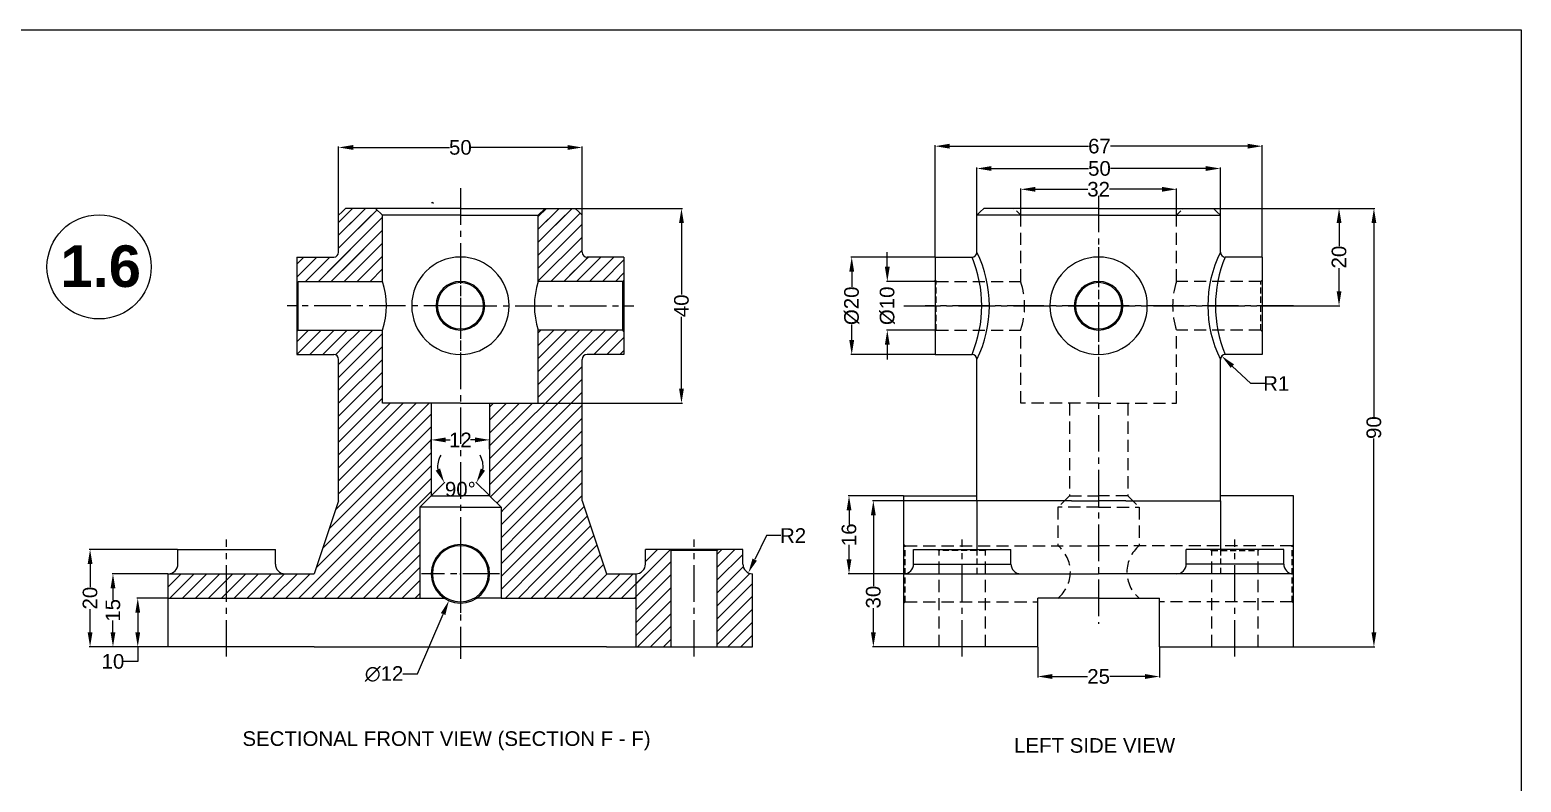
# Model space of a CAD drawing. Header units: inches. Extents: x 24 to 2004, y 12 to 434.
# Drawn here: x 1698.1 to 2004.4, y 277.5 to 431.9 of the extents above; entities that cross this region are included whole.
import ezdxf

# ---------------------------------------------------------------- set-up
doc = ezdxf.new("R2010")
doc.units = ezdxf.units.IN
doc.header["$LTSCALE"] = 10
doc.header["$MEASUREMENT"] = 0
for name, pattern in [('CENTER2', [1.125, 0.75, -0.125, 0.125, -0.125]), ('HIDDEN', [0.375, 0.25, -0.125]), ('HIDDEN2', [0.1875, 0.125, -0.0625])]:
    doc.linetypes.add(name, pattern=pattern)
doc.styles.get("Standard").update_dxf_attribs({"font": 'arial.ttf'})
doc.dimstyles.get("Standard").update_dxf_attribs({"dimtxt": 3, "dimasz": 3, "dimexe": 0.18, "dimexo": 0.0625, "dimgap": 0.09, "dimtad": 0, "dimtoh": 1, "dimdec": 0, "dimzin": 0, "dimdsep": 46, "dimtxsty": 'Standard', "dimcen": 0.09, "dimclrd": 3, "dimclre": 3, "dimclrt": 3, "dimadec": 0, "dimazin": 0, "dimtfac": 1, "dimtdec": 0, "dimtofl": 0, "dimtmove": 0, "dimatfit": 3, "dimfxl": 1, "dimtfillclr": 256, "dimtolj": 1, "dimtzin": 0, "dimarcsym": 0})
pattern_1 = [(45, (19.5053, 175.0467), (-1.3258252, 1.3258252), [])]

# ---------------------------------------------------------------- blocks, each defined once
blk = doc.blocks.new('*D112')
at = {"color": 3, "lineweight": -2, "transparency": 16777216}
for p, q in [((1884, 385.32), (1884, 408.19)), ((1887, 408.01), (1915.52, 408.01)), ((1948.18, 408.01), (1920.01, 408.01)), ((1951.18, 385.32), (1951.18, 408.19))]:
    blk.add_line(p, q, dxfattribs=at)
at = {"color": 3, "transparency": 16777216}
for points in [[(1887, 408.51), (1887, 407.51), (1884, 408.01)], [(1948.18, 408.51), (1948.18, 407.51), (1951.18, 408.01)]]:
    blk.add_solid(points, dxfattribs=at)
at = {"layer": 'Defpoints', "color": 0, "transparency": 16777216}
for p in [(1951.18, 408.01), (1884, 385.25), (1951.18, 385.25)]:
    blk.add_point(p, dxfattribs=at)
at = {"color": 3, "transparency": 16777216, "insert": (1917.76, 408.01), "char_height": 3, "attachment_point": 5}
blk.add_mtext('\\A1;67', dxfattribs=at)
blk = doc.blocks.new('*D113')
at = {"color": 3, "lineweight": -2, "transparency": 16777216}
for p, q in [((1810.18, 395.25), (1832.11, 395.25)), ((1831.93, 392.25), (1831.93, 377.55)), ((1831.93, 358.25), (1831.93, 372.96)), ((1802.6, 355.25), (1832.11, 355.25))]:
    blk.add_line(p, q, dxfattribs=at)
at = {"color": 3, "transparency": 16777216}
for points in [[(1831.43, 392.25), (1832.43, 392.25), (1831.93, 395.25)], [(1831.43, 358.25), (1832.43, 358.25), (1831.93, 355.25)]]:
    blk.add_solid(points, dxfattribs=at)
at = {"layer": 'Defpoints', "color": 0, "transparency": 16777216}
for p in [(1810.12, 395.25), (1802.53, 355.25), (1831.93, 355.25)]:
    blk.add_point(p, dxfattribs=at)
at = {"color": 3, "transparency": 16777216, "insert": (1831.93, 375.25), "char_height": 3, "attachment_point": 5, "rotation": 90}
blk.add_mtext('\\A1;40', dxfattribs=at)
blk = doc.blocks.new('*D114')
at = {"color": 3, "lineweight": -2, "transparency": 16777216}
for p, q in [((1780.53, 345.82), (1780.53, 347.91)), ((1783.53, 347.73), (1784.45, 347.73)), ((1789.53, 347.73), (1788.62, 347.73)), ((1792.53, 345.82), (1792.53, 347.91))]:
    blk.add_line(p, q, dxfattribs=at)
at = {"color": 3, "transparency": 16777216}
for points in [[(1783.53, 348.23), (1783.53, 347.23), (1780.53, 347.73)], [(1789.53, 348.23), (1789.53, 347.23), (1792.53, 347.73)]]:
    blk.add_solid(points, dxfattribs=at)
at = {"layer": 'Defpoints', "color": 0, "transparency": 16777216}
for p in [(1792.53, 347.73), (1780.53, 345.75), (1792.53, 345.75)]:
    blk.add_point(p, dxfattribs=at)
at = {"color": 3, "transparency": 16777216, "insert": (1786.53, 347.73), "char_height": 3, "attachment_point": 5}
blk.add_mtext('\\A1;12', dxfattribs=at)
blk = doc.blocks.new('*D115')
at = {"color": 3, "lineweight": -2, "transparency": 16777216}
for p, q in [((1780.58, 336.3), (1783.36, 339.08)), ((1792.49, 336.3), (1789.71, 339.08))]:
    blk.add_line(p, q, dxfattribs=at)
for start, end in [(149.9854, 187.4927), (352.5073, 30.0146)]:
    blk.add_arc((1786.53, 342.25), 4.67, start, end, dxfattribs=at)
at = {"color": 3, "transparency": 16777216}
for points in [[(1782.36, 341.87), (1781.46, 341.42), (1783.23, 338.95)], [(1791.61, 341.42), (1790.71, 341.87), (1789.83, 338.95)]]:
    blk.add_solid(points, dxfattribs=at)
at = {"layer": 'Defpoints', "color": 0, "transparency": 16777216}
for p in [(1785.33, 337.75), (1778.18, 333.9), (1780.53, 336.25), (1792.53, 336.25), (1794.89, 333.9)]:
    blk.add_point(p, dxfattribs=at)
at = {"color": 3, "transparency": 16777216, "insert": (1786.53, 337.59), "char_height": 3, "attachment_point": 5}
blk.add_mtext('\\A1;90°', dxfattribs=at)
blk = doc.blocks.new('*D116')
at = {"color": 3, "lineweight": -2, "transparency": 16777216}
for p, q in [((1786.44, 320.25), (1786.62, 320.25)), ((1786.53, 320.16), (1786.53, 320.34)), ((1777.72, 299.69), (1782.99, 311.98)), ((1774.72, 299.69), (1777.72, 299.69))]:
    blk.add_line(p, q, dxfattribs=at)
at = {"color": 3, "transparency": 16777216}
blk.add_solid([(1782.53, 312.18), (1783.45, 311.79), (1784.17, 314.74)], dxfattribs=at)
at = {"layer": 'Defpoints', "color": 0, "transparency": 16777216}
for p in [(1788.9, 325.77), (1784.17, 314.74)]:
    blk.add_point(p, dxfattribs=at)
at = {"color": 3, "transparency": 16777216, "insert": (1770.86, 299.69), "char_height": 3, "attachment_point": 5}
blk.add_mtext('\\A1;∅12', dxfattribs=at)
blk = doc.blocks.new('*D117')
at = {"color": 3, "lineweight": -2, "transparency": 16777216}
for p, q in [((1726.47, 315.25), (1720.1, 315.25)), ((1720.28, 312.25), (1720.28, 308.25)), ((1726.47, 305.25), (1720.1, 305.25)), ((1720.28, 305.25), (1720.28, 302.25)), ((1720.28, 302.25), (1717.28, 302.25))]:
    blk.add_line(p, q, dxfattribs=at)
at = {"color": 3, "transparency": 16777216}
for points in [[(1719.78, 312.25), (1720.78, 312.25), (1720.28, 315.25)], [(1719.78, 308.25), (1720.78, 308.25), (1720.28, 305.25)]]:
    blk.add_solid(points, dxfattribs=at)
at = {"layer": 'Defpoints', "color": 0, "transparency": 16777216}
for p in [(1726.53, 315.25), (1720.28, 305.25), (1726.53, 305.25)]:
    blk.add_point(p, dxfattribs=at)
at = {"color": 3, "transparency": 16777216, "insert": (1715.19, 302.25), "char_height": 3, "attachment_point": 5}
blk.add_mtext('\\A1;10', dxfattribs=at)
blk = doc.blocks.new('*D118')
at = {"color": 3, "lineweight": -2, "transparency": 16777216}
for p, q in [((1726.47, 320.25), (1715.01, 320.25)), ((1715.19, 317.25), (1715.19, 314.86)), ((1715.19, 308.25), (1715.19, 310.65)), ((1726.47, 305.25), (1715.01, 305.25))]:
    blk.add_line(p, q, dxfattribs=at)
at = {"color": 3, "transparency": 16777216}
for points in [[(1714.69, 317.25), (1715.69, 317.25), (1715.19, 320.25)], [(1714.69, 308.25), (1715.69, 308.25), (1715.19, 305.25)]]:
    blk.add_solid(points, dxfattribs=at)
at = {"layer": 'Defpoints', "color": 0, "transparency": 16777216}
for p in [(1726.53, 320.25), (1715.19, 305.25), (1726.53, 305.25)]:
    blk.add_point(p, dxfattribs=at)
at = {"color": 3, "transparency": 16777216, "insert": (1715.19, 312.75), "char_height": 3, "attachment_point": 5, "rotation": 90}
blk.add_mtext('\\A1;15', dxfattribs=at)
blk = doc.blocks.new('*D119')
at = {"color": 3, "lineweight": -2, "transparency": 16777216}
for p, q in [((1728.47, 325.25), (1710.31, 325.25)), ((1710.49, 322.25), (1710.49, 317.51)), ((1710.49, 308.25), (1710.49, 312.99)), ((1726.47, 305.25), (1710.31, 305.25))]:
    blk.add_line(p, q, dxfattribs=at)
at = {"color": 3, "transparency": 16777216}
for points in [[(1709.99, 322.25), (1710.99, 322.25), (1710.49, 325.25)], [(1709.99, 308.25), (1710.99, 308.25), (1710.49, 305.25)]]:
    blk.add_solid(points, dxfattribs=at)
at = {"layer": 'Defpoints', "color": 0, "transparency": 16777216}
for p in [(1728.53, 325.25), (1710.49, 305.25), (1726.53, 305.25)]:
    blk.add_point(p, dxfattribs=at)
at = {"color": 3, "transparency": 16777216, "insert": (1710.49, 315.25), "char_height": 3, "attachment_point": 5, "rotation": 90}
blk.add_mtext('\\A1;20', dxfattribs=at)
blk = doc.blocks.new('*D120')
at = {"color": 3, "lineweight": -2, "transparency": 16777216}
for p, q in [((1849.36, 328.1), (1846.97, 323.15)), ((1852.36, 328.1), (1849.36, 328.1))]:
    blk.add_line(p, q, dxfattribs=at)
at = {"color": 3, "transparency": 16777216}
blk.add_solid([(1846.52, 323.37), (1847.42, 322.94), (1845.66, 320.45)], dxfattribs=at)
at = {"layer": 'Defpoints', "color": 0, "transparency": 16777216}
for p in [(1846.53, 322.25), (1845.66, 320.45)]:
    blk.add_point(p, dxfattribs=at)
at = {"color": 3, "transparency": 16777216, "insert": (1854.85, 328.1), "char_height": 3, "attachment_point": 5}
blk.add_mtext('\\A1;R2', dxfattribs=at)
blk = doc.blocks.new('*D128')
at = {"color": 3, "lineweight": -2, "transparency": 16777216}
for p, q in [((1892.59, 393.9), (1892.59, 403.61)), ((1895.59, 403.43), (1915.53, 403.43)), ((1939.59, 403.43), (1920, 403.43)), ((1942.59, 393.9), (1942.59, 403.61))]:
    blk.add_line(p, q, dxfattribs=at)
at = {"color": 3, "transparency": 16777216}
for points in [[(1895.59, 403.93), (1895.59, 402.93), (1892.59, 403.43)], [(1939.59, 403.93), (1939.59, 402.93), (1942.59, 403.43)]]:
    blk.add_solid(points, dxfattribs=at)
at = {"layer": 'Defpoints', "color": 0, "transparency": 16777216}
for p in [(1942.59, 403.43), (1892.59, 393.84), (1942.59, 393.84)]:
    blk.add_point(p, dxfattribs=at)
at = {"color": 3, "transparency": 16777216, "insert": (1917.76, 403.43), "char_height": 3, "attachment_point": 5}
blk.add_mtext('\\A1;50', dxfattribs=at)
blk = doc.blocks.new('*D129')
at = {"color": 3, "lineweight": -2, "transparency": 16777216}
for p, q in [((1901.59, 393.9), (1901.59, 399.34)), ((1904.59, 399.16), (1915.37, 399.16)), ((1930.59, 399.16), (1919.81, 399.16)), ((1933.59, 393.9), (1933.59, 399.34))]:
    blk.add_line(p, q, dxfattribs=at)
at = {"color": 3, "transparency": 16777216}
for points in [[(1904.59, 399.66), (1904.59, 398.66), (1901.59, 399.16)], [(1930.59, 399.66), (1930.59, 398.66), (1933.59, 399.16)]]:
    blk.add_solid(points, dxfattribs=at)
at = {"layer": 'Defpoints', "color": 0, "transparency": 16777216}
for p in [(1933.59, 399.16), (1901.59, 393.84), (1933.59, 393.84)]:
    blk.add_point(p, dxfattribs=at)
at = {"color": 3, "transparency": 16777216, "insert": (1917.59, 399.16), "char_height": 3, "attachment_point": 5}
blk.add_mtext('\\A1;32', dxfattribs=at)
blk = doc.blocks.new('*D130')
at = {"color": 3, "lineweight": -2, "transparency": 16777216}
for p, q in [((1941.24, 395.25), (1967.14, 395.25)), ((1966.96, 392.25), (1966.96, 387.51)), ((1966.96, 378.25), (1966.96, 382.99)), ((1950.99, 375.25), (1967.14, 375.25))]:
    blk.add_line(p, q, dxfattribs=at)
at = {"color": 3, "transparency": 16777216}
for points in [[(1966.46, 392.25), (1967.46, 392.25), (1966.96, 395.25)], [(1966.46, 378.25), (1967.46, 378.25), (1966.96, 375.25)]]:
    blk.add_solid(points, dxfattribs=at)
at = {"layer": 'Defpoints', "color": 0, "transparency": 16777216}
for p in [(1941.18, 395.25), (1950.93, 375.25), (1966.96, 375.25)]:
    blk.add_point(p, dxfattribs=at)
at = {"color": 3, "transparency": 16777216, "insert": (1966.96, 385.25), "char_height": 3, "attachment_point": 5, "rotation": 90}
blk.add_mtext('\\A1;20', dxfattribs=at)
blk = doc.blocks.new('*D131')
at = {"color": 3, "lineweight": -2, "transparency": 16777216}
for p, q in [((1941.24, 395.25), (1974.3, 395.25)), ((1974.12, 392.25), (1974.12, 352.49)), ((1974.12, 308.25), (1974.12, 348.02)), ((1957.65, 305.25), (1974.3, 305.25))]:
    blk.add_line(p, q, dxfattribs=at)
at = {"color": 3, "transparency": 16777216}
for points in [[(1973.62, 392.25), (1974.62, 392.25), (1974.12, 395.25)], [(1973.62, 308.25), (1974.62, 308.25), (1974.12, 305.25)]]:
    blk.add_solid(points, dxfattribs=at)
at = {"layer": 'Defpoints', "color": 0, "transparency": 16777216}
for p in [(1941.18, 395.25), (1974.12, 395.25), (1957.59, 305.25)]:
    blk.add_point(p, dxfattribs=at)
at = {"color": 3, "transparency": 16777216, "insert": (1974.12, 350.25), "char_height": 3, "attachment_point": 5, "rotation": 90}
blk.add_mtext('\\A1;90', dxfattribs=at)
blk = doc.blocks.new('*D132')
at = {"color": 3, "lineweight": -2, "transparency": 16777216}
for p, q in [((1905.09, 305.19), (1905.09, 298.99)), ((1930.09, 305.19), (1930.09, 298.99)), ((1908.09, 299.17), (1915.31, 299.17)), ((1927.09, 299.17), (1919.87, 299.17))]:
    blk.add_line(p, q, dxfattribs=at)
at = {"color": 3, "transparency": 16777216}
for points in [[(1908.09, 299.67), (1908.09, 298.67), (1905.09, 299.17)], [(1927.09, 299.67), (1927.09, 298.67), (1930.09, 299.17)]]:
    blk.add_solid(points, dxfattribs=at)
at = {"layer": 'Defpoints', "color": 0, "transparency": 16777216}
for p in [(1905.09, 305.25), (1930.09, 305.25), (1930.09, 299.17)]:
    blk.add_point(p, dxfattribs=at)
at = {"color": 3, "transparency": 16777216, "insert": (1917.59, 299.17), "char_height": 3, "attachment_point": 5}
blk.add_mtext('\\A1;25', dxfattribs=at)
blk = doc.blocks.new('*D133')
at = {"color": 3, "lineweight": -2, "transparency": 16777216}
for p, q in [((1892.53, 335.25), (1871.15, 335.25)), ((1871.33, 332.25), (1871.33, 317.69)), ((1871.33, 308.25), (1871.33, 313.22)), ((1877.53, 305.25), (1871.15, 305.25))]:
    blk.add_line(p, q, dxfattribs=at)
at = {"color": 3, "transparency": 16777216}
for points in [[(1870.83, 332.25), (1871.83, 332.25), (1871.33, 335.25)], [(1870.83, 308.25), (1871.83, 308.25), (1871.33, 305.25)]]:
    blk.add_solid(points, dxfattribs=at)
at = {"layer": 'Defpoints', "color": 0, "transparency": 16777216}
for p in [(1892.59, 335.25), (1871.33, 305.25), (1877.59, 305.25)]:
    blk.add_point(p, dxfattribs=at)
at = {"color": 3, "transparency": 16777216, "insert": (1871.33, 315.46), "char_height": 3, "attachment_point": 5, "rotation": 90}
blk.add_mtext('\\A1;30', dxfattribs=at)
blk = doc.blocks.new('*D134')
at = {"color": 3, "lineweight": -2, "transparency": 16777216}
for p, q in [((1877.53, 336.25), (1866.16, 336.25)), ((1866.34, 333.25), (1866.34, 330.35)), ((1866.34, 323.25), (1866.34, 326.16)), ((1877.53, 320.25), (1866.16, 320.25))]:
    blk.add_line(p, q, dxfattribs=at)
at = {"color": 3, "transparency": 16777216}
for points in [[(1865.84, 333.25), (1866.84, 333.25), (1866.34, 336.25)], [(1865.84, 323.25), (1866.84, 323.25), (1866.34, 320.25)]]:
    blk.add_solid(points, dxfattribs=at)
at = {"layer": 'Defpoints', "color": 0, "transparency": 16777216}
for p in [(1866.34, 336.25), (1877.59, 336.25), (1877.59, 320.25)]:
    blk.add_point(p, dxfattribs=at)
at = {"color": 3, "transparency": 16777216, "insert": (1866.34, 328.25), "char_height": 3, "attachment_point": 5, "rotation": 90}
blk.add_mtext('\\A1;16', dxfattribs=at)
blk = doc.blocks.new('*D135')
at = {"color": 3, "lineweight": -2, "transparency": 16777216}
for p, q in [((1874.2, 383.25), (1874.2, 386.25)), ((1884.19, 380.25), (1874.02, 380.25)), ((1884.19, 370.25), (1874.02, 370.25)), ((1874.2, 367.25), (1874.2, 364.25))]:
    blk.add_line(p, q, dxfattribs=at)
at = {"color": 3, "transparency": 16777216}
for points in [[(1873.7, 383.25), (1874.7, 383.25), (1874.2, 380.25)], [(1873.7, 367.25), (1874.7, 367.25), (1874.2, 370.25)]]:
    blk.add_solid(points, dxfattribs=at)
at = {"layer": 'Defpoints', "color": 0, "transparency": 16777216}
for p in [(1884.25, 380.25), (1874.2, 370.25), (1884.25, 370.25)]:
    blk.add_point(p, dxfattribs=at)
at = {"color": 3, "transparency": 16777216, "insert": (1874.2, 375.25), "char_height": 3, "attachment_point": 5, "rotation": 90}
blk.add_mtext('\\A1;%%C10', dxfattribs=at)
blk = doc.blocks.new('*D136')
at = {"color": 3, "lineweight": -2, "transparency": 16777216}
for p, q in [((1883.94, 385.25), (1866.71, 385.25)), ((1866.89, 382.25), (1866.89, 379.12)), ((1866.89, 368.25), (1866.89, 371.39)), ((1883.94, 365.25), (1866.71, 365.25))]:
    blk.add_line(p, q, dxfattribs=at)
at = {"color": 3, "transparency": 16777216}
for points in [[(1866.39, 382.25), (1867.39, 382.25), (1866.89, 385.25)], [(1866.39, 368.25), (1867.39, 368.25), (1866.89, 365.25)]]:
    blk.add_solid(points, dxfattribs=at)
at = {"layer": 'Defpoints', "color": 0, "transparency": 16777216}
for p in [(1884, 385.25), (1866.89, 365.25), (1884, 365.25)]:
    blk.add_point(p, dxfattribs=at)
at = {"color": 3, "transparency": 16777216, "insert": (1866.89, 375.25), "char_height": 3, "attachment_point": 5, "rotation": 90}
blk.add_mtext('\\A1;%%C20', dxfattribs=at)
blk = doc.blocks.new('*D137')
at = {"color": 3, "lineweight": -2, "transparency": 16777216}
for p, q in [((1948.84, 359.3), (1945.04, 362.88)), ((1951.84, 359.3), (1948.84, 359.3))]:
    blk.add_line(p, q, dxfattribs=at)
at = {"color": 3, "transparency": 16777216}
blk.add_solid([(1945.39, 363.24), (1944.7, 362.52), (1942.86, 364.94)], dxfattribs=at)
at = {"layer": 'Defpoints', "color": 0, "transparency": 16777216}
for p in [(1942.86, 364.94), (1943.59, 364.25)]:
    blk.add_point(p, dxfattribs=at)
at = {"color": 3, "transparency": 16777216, "insert": (1954.06, 359.3), "char_height": 3, "attachment_point": 5}
blk.add_mtext('\\A1;R1', dxfattribs=at)
blk = doc.blocks.new('*D139')
at = {"color": 3, "lineweight": -2, "transparency": 16777216}
for p, q in [((1761.53, 390.11), (1761.53, 407.93)), ((1764.53, 407.75), (1784.3, 407.75)), ((1808.53, 407.75), (1788.77, 407.75)), ((1811.53, 390.11), (1811.53, 407.93))]:
    blk.add_line(p, q, dxfattribs=at)
at = {"color": 3, "transparency": 16777216}
for points in [[(1764.53, 408.25), (1764.53, 407.25), (1761.53, 407.75)], [(1808.53, 408.25), (1808.53, 407.25), (1811.53, 407.75)]]:
    blk.add_solid(points, dxfattribs=at)
at = {"layer": 'Defpoints', "color": 0, "transparency": 16777216}
for p in [(1811.53, 407.75), (1761.53, 390.05), (1811.53, 390.05)]:
    blk.add_point(p, dxfattribs=at)
at = {"color": 3, "transparency": 16777216, "insert": (1786.53, 407.75), "char_height": 3, "attachment_point": 5}
blk.add_mtext('\\A1;50', dxfattribs=at)

msp = doc.modelspace()

# ---------------------------------------------------------------- hatches: boundary and pattern name
h = msp.add_hatch()
h.set_pattern_fill('ANSI31', color=3, scale=15)
h.set_pattern_definition(pattern_1)
h.paths.add_polyline_path([(1762.948, 395.254), (1762.241, 394.547), (1761.533, 393.84), (1761.533, 386.254, -0.4142136), (1760.533, 385.254), (1752.948, 385.254), (1752.948, 380.504), (1753.198, 380.254), (1770.533, 380.254), (1770.533, 393.84), (1769.119, 395.254)])
h.paths.add_polyline_path([(1810.119, 395.254), (1803.948, 395.254), (1802.533, 393.84), (1802.533, 380.254), (1819.869, 380.254), (1820.119, 380.504), (1820.119, 385.254), (1812.533, 385.254, -0.4142136), (1811.533, 386.254), (1811.533, 393.84), (1810.826, 394.547)])
h = msp.add_hatch()
h.set_pattern_fill('ANSI31', color=3, scale=15)
h.set_pattern_definition(pattern_1)
h.paths.add_polyline_path([(1811.533, 386.254), (1811.533, 393.84), (1802.533, 393.84), (1802.533, 380.254), (1809.473, 380.254, -0.0641294)])
h.paths.add_polyline_path([(1820.119, 385.254), (1812.533, 385.254, 0.0503346), (1811.02, 380.254), (1819.869, 380.254), (1820.119, 380.504)])
h.paths.add_polyline_path([(1770.533, 393.84), (1761.533, 393.84), (1761.533, 386.254, -0.0641294), (1763.594, 380.254), (1770.533, 380.254)])
h.paths.add_polyline_path([(1760.533, 385.254), (1752.948, 385.254), (1752.948, 380.504), (1753.198, 380.254), (1762.047, 380.254, 0.0503346)])
h.paths.add_polyline_path([(1762.047, 370.254), (1753.198, 370.254), (1752.948, 370.004), (1752.948, 365.254), (1760.533, 365.254, 0.0503346)])
h.paths.add_polyline_path([(1770.533, 370.254), (1763.594, 370.254, -0.0641294), (1761.533, 364.254), (1761.533, 335.254), (1779.533, 335.254), (1780.533, 336.254), (1780.533, 355.254), (1770.533, 355.254)])
h.paths.add_polyline_path([(1811.533, 364.254, -0.0641294), (1809.473, 370.254), (1802.533, 370.254), (1802.533, 355.254), (1792.533, 355.254), (1792.533, 336.254), (1793.533, 335.254), (1811.533, 335.254)])
h.paths.add_polyline_path([(1820.119, 370.004), (1819.869, 370.254), (1811.02, 370.254, 0.0503346), (1812.533, 365.254), (1820.119, 365.254)])
h.paths.add_polyline_path([(1811.533, 335.254), (1793.533, 335.254), (1794.888, 333.9, -0.2610586), (1802.533, 320.254), (1816.533, 320.254)])
h.paths.add_polyline_path([(1778.179, 333.9), (1779.533, 335.254), (1761.533, 335.254), (1756.533, 320.254), (1770.533, 320.254, -0.2610586)])
h.paths.add_polyline_path([(1829.783, 320.254), (1816.533, 320.254), (1802.533, 320.254), (1802.533, 315.254), (1829.783, 315.254)])
h.paths.add_polyline_path([(1829.783, 322.254), (1824.533, 322.254, -0.4142136), (1822.533, 320.254), (1829.783, 320.254)])
h.paths.add_polyline_path([(1829.783, 325.004), (1829.533, 325.254), (1824.533, 325.254), (1824.533, 322.254), (1829.783, 322.254)])
h.paths.add_polyline_path([(1844.533, 325.254), (1839.533, 325.254), (1839.283, 325.004), (1839.283, 322.254), (1844.533, 322.254)])
h.paths.add_polyline_path([(1844.533, 322.254), (1839.283, 322.254), (1839.283, 320.254), (1846.533, 320.254, -0.4142136)])
h.paths.add_polyline_path([(1846.533, 320.254), (1839.283, 320.254), (1839.283, 315.254), (1846.533, 315.254)])
h.paths.add_polyline_path([(1846.533, 315.254), (1839.283, 315.254), (1839.283, 305.254), (1846.533, 305.254)])
h.paths.add_polyline_path([(1770.533, 320.254), (1756.533, 320.254), (1743.283, 320.254), (1743.283, 315.254), (1770.533, 315.254)])
h.paths.add_polyline_path([(1733.783, 320.254), (1726.533, 320.254), (1726.533, 315.254), (1733.783, 315.254)])
h = msp.add_hatch()
h.set_pattern_fill('ANSI31', color=3, scale=15)
h.set_pattern_definition(pattern_1)
h.paths.add_polyline_path([(1820.119, 385.254), (1812.533, 385.254, -0.4142136), (1811.533, 386.254), (1811.533, 393.84), (1802.533, 393.84), (1802.533, 380.254), (1819.869, 380.254), (1820.119, 380.504)])
h.paths.add_polyline_path([(1761.533, 386.254, -0.4142136), (1760.533, 385.254, -0.0503346), (1762.047, 380.254), (1763.594, 380.254, 0.0641294)])
h.paths.add_polyline_path([(1763.594, 370.254), (1762.047, 370.254, -0.0503346), (1760.533, 365.254, -0.4142136), (1761.533, 364.254, 0.0641294)])
h.paths.add_polyline_path([(1811.02, 370.254), (1809.473, 370.254, 0.0641294), (1811.533, 364.254, -0.4142136), (1812.533, 365.254, -0.0503346)])
h = msp.add_hatch()
h.set_pattern_fill('ANSI31', color=3, scale=15)
h.set_pattern_definition(pattern_1)
h.paths.add_polyline_path([(1778.179, 333.9, 0.2610586), (1770.533, 320.254), (1770.533, 315.254), (1778.179, 315.254)])
h.paths.add_polyline_path([(1794.888, 333.9), (1794.888, 315.254), (1802.533, 315.254), (1802.533, 320.254, 0.2610586)])
h = msp.add_hatch()
h.set_pattern_fill('ANSI31', color=3, scale=15)
h.set_pattern_definition(pattern_1)
h.paths.add_polyline_path([(1829.783, 325.004), (1829.533, 325.254), (1824.533, 325.254), (1824.533, 322.254, -0.4142136), (1822.533, 320.254), (1822.533, 315.254), (1822.533, 305.254), (1829.783, 305.254)])
h = msp.add_hatch()
h.set_pattern_fill('ANSI31', color=3, scale=15)
h.set_pattern_definition(pattern_1)
h.paths.add_polyline_path([(1770.533, 320.254), (1756.533, 320.254), (1738.533, 320.254), (1738.533, 315.254), (1770.533, 315.254)])
h.paths.add_polyline_path([(1738.533, 320.254), (1726.533, 320.254), (1726.533, 315.254), (1738.533, 315.254)])

# ---------------------------------------------------------------- linework, layer by layer
for p, q in [((1410.358, 431.889), (2004.358, 431.889)), ((2004.358, 431.889), (2004.358, 11.889)), ((1762.241, 394.547), (1762.948, 395.254)), ((1786.533, 395.254), (1762.948, 395.254)), ((1770.533, 393.84), (1769.119, 395.254)), ((1780.743, 396.301), (1780.743, 396.551)), ((1780.743, 396.551), (1780.993, 396.301)), ((1786.533, 395.254), (1810.119, 395.254)), ((1802.533, 393.84), (1803.948, 395.254)), ((1810.826, 394.547), (1810.119, 395.254)), ((1893.297, 394.547), (1894.004, 395.254)), ((1917.59, 395.254), (1894.004, 395.254)), ((1917.59, 395.254), (1941.175, 395.254)), ((1941.882, 394.547), (1941.175, 395.254)), ((1762.241, 394.547), (1761.533, 393.84)), ((1761.533, 386.254), (1761.533, 393.84)), ((1762.241, 394.547), (1762.241, 394.547)), ((1762.241, 394.547), (1762.241, 394.547)), ((1770.533, 380.254), (1770.533, 393.84)), ((1786.533, 393.84), (1770.533, 393.84)), ((1786.533, 393.84), (1802.533, 393.84)), ((1802.533, 380.254), (1802.533, 393.84)), ((1810.826, 394.547), (1810.826, 394.547)), ((1810.826, 394.547), (1810.826, 394.547)), ((1810.826, 394.547), (1811.533, 393.84)), ((1811.533, 386.254), (1811.533, 393.84)), ((1893.297, 394.547), (1892.59, 393.84)), ((1892.59, 386.254), (1892.59, 393.84)), ((1917.59, 393.84), (1892.59, 393.84)), ((1893.297, 394.547), (1893.297, 394.547)), ((1893.297, 394.547), (1893.297, 394.547)), ((1917.59, 393.84), (1942.59, 393.84)), ((1941.882, 394.547), (1941.882, 394.547)), ((1941.882, 394.547), (1941.882, 394.547)), ((1941.882, 394.547), (1942.59, 393.84)), ((1942.59, 386.254), (1942.59, 393.84)), ((1752.948, 385.254), (1760.533, 385.254)), ((1752.948, 385.254), (1752.948, 365.254)), ((1820.119, 385.254), (1812.533, 385.254)), ((1820.119, 385.254), (1820.119, 365.254)), ((1884.004, 385.254), (1891.59, 385.254)), ((1884.004, 385.254), (1884.004, 365.254)), ((1951.175, 385.254), (1943.59, 385.254)), ((1951.175, 385.254), (1951.175, 365.254)), ((1753.198, 380.254), (1770.533, 380.254)), ((1753.198, 370.254), (1753.198, 380.254)), ((1819.869, 380.254), (1802.533, 380.254)), ((1820.119, 380.504), (1819.869, 380.254)), ((1819.869, 370.254), (1819.869, 380.254)), ((1820.119, 380.254), (1820.119, 380.504)), ((1884.004, 380.254), (1884.004, 380.504)), ((1884.004, 380.504), (1884.254, 380.254)), ((1951.175, 380.504), (1950.925, 380.254)), ((1951.175, 380.254), (1951.175, 380.504)), ((1752.948, 370.004), (1753.198, 370.254)), ((1753.198, 370.254), (1770.533, 370.254)), ((1770.533, 355.254), (1770.533, 370.254)), ((1802.533, 355.254), (1802.533, 370.254)), ((1819.869, 370.254), (1802.533, 370.254)), ((1820.119, 370.004), (1819.869, 370.254)), ((1884.004, 370.004), (1884.254, 370.254)), ((1951.175, 370.004), (1950.925, 370.254)), ((1752.948, 365.254), (1760.533, 365.254)), ((1820.119, 365.254), (1812.533, 365.254)), ((1884.004, 365.254), (1891.59, 365.254)), ((1951.175, 365.254), (1943.59, 365.254)), ((1761.533, 335.254), (1761.533, 364.254)), ((1811.533, 335.254), (1811.533, 364.254)), ((1892.59, 335.254), (1892.59, 364.254)), ((1942.59, 335.254), (1942.59, 364.254)), ((1786.533, 355.254), (1770.533, 355.254)), ((1780.533, 355.254), (1780.533, 336.254)), ((1786.533, 355.254), (1802.533, 355.254)), ((1792.533, 355.254), (1792.533, 336.254)), ((1761.533, 335.254), (1756.533, 320.254)), ((1780.533, 336.254), (1778.179, 333.9)), ((1786.533, 333.9), (1778.179, 333.9)), ((1778.179, 333.9), (1778.179, 315.254)), ((1780.533, 336.254), (1786.533, 336.254)), ((1792.533, 336.254), (1786.533, 336.254)), ((1786.533, 333.9), (1794.888, 333.9)), ((1792.533, 336.254), (1794.888, 333.9)), ((1794.888, 333.9), (1794.888, 315.254)), ((1811.533, 335.254), (1816.533, 320.254)), ((1877.59, 336.254), (1892.59, 336.254)), ((1877.59, 320.254), (1877.59, 336.254)), ((1892.59, 335.254), (1892.59, 325.254)), ((1912.022, 335.254), (1892.59, 335.254)), ((1912.022, 335.254), (1917.59, 335.254)), ((1923.157, 335.254), (1917.59, 335.254)), ((1923.157, 335.254), (1942.59, 335.254)), ((1957.59, 336.254), (1942.59, 336.254)), ((1942.59, 335.254), (1942.59, 325.254)), ((1957.59, 320.254), (1957.59, 336.254)), ((1728.533, 325.254), (1748.533, 325.254)), ((1728.533, 322.254), (1728.533, 325.254)), ((1748.533, 322.254), (1748.533, 325.254)), ((1844.533, 325.254), (1824.533, 325.254)), ((1824.533, 322.254), (1824.533, 325.254)), ((1829.533, 325.254), (1829.783, 325.004)), ((1829.783, 305.254), (1829.783, 325.004)), ((1839.283, 325.004), (1829.783, 325.004)), ((1839.533, 325.254), (1839.283, 325.004)), ((1839.283, 305.254), (1839.283, 325.004)), ((1844.533, 322.254), (1844.533, 325.254)), ((1877.59, 326.254), (1877.84, 326.004)), ((1879.59, 322.254), (1879.59, 325.254)), ((1879.59, 325.254), (1899.59, 325.254)), ((1884.59, 325.254), (1884.84, 325.004)), ((1894.59, 325.254), (1894.34, 325.004)), ((1899.59, 322.254), (1899.59, 325.254)), ((1935.59, 322.254), (1935.59, 325.254)), ((1955.59, 325.254), (1935.59, 325.254)), ((1940.59, 325.254), (1940.84, 325.004)), ((1950.59, 325.254), (1950.34, 325.004)), ((1955.59, 322.254), (1955.59, 325.254)), ((1957.59, 326.254), (1957.34, 326.004)), ((1879.59, 322.254), (1899.59, 322.254)), ((1955.59, 322.254), (1935.59, 322.254)), ((1726.533, 305.254), (1726.533, 320.254)), ((1726.533, 320.254), (1756.533, 320.254)), ((1816.533, 320.254), (1822.533, 320.254)), ((1822.533, 320.254), (1822.533, 315.254)), ((1846.533, 305.254), (1846.533, 320.254)), ((1877.59, 305.254), (1877.59, 320.254)), ((1877.59, 320.254), (1877.59, 320.254)), ((1877.59, 320.254), (1901.59, 320.254)), ((1901.59, 320.254), (1917.59, 320.254)), ((1933.59, 320.254), (1917.59, 320.254)), ((1957.59, 320.254), (1933.59, 320.254)), ((1957.59, 305.254), (1957.59, 320.254)), ((1957.59, 320.254), (1957.59, 320.254)), ((1726.533, 315.254), (1783.217, 315.254)), ((1794.888, 315.254), (1789.85, 315.254)), ((1794.888, 315.254), (1822.533, 315.254)), ((1822.533, 315.254), (1822.533, 305.254)), ((1877.59, 314.254), (1877.84, 314.504)), ((1917.59, 315.254), (1905.09, 315.254)), ((1905.09, 305.254), (1905.09, 315.254)), ((1917.59, 315.254), (1930.09, 315.254)), ((1930.09, 305.254), (1930.09, 315.254)), ((1957.59, 314.254), (1957.34, 314.504)), ((1756.533, 305.254), (1726.533, 305.254)), ((1756.533, 305.254), (1786.533, 305.254)), ((1816.533, 305.254), (1786.533, 305.254)), ((1816.533, 305.254), (1846.533, 305.254)), ((1905.09, 305.254), (1877.59, 305.254)), ((1930.09, 305.254), (1957.59, 305.254))]:
    msp.add_line(p, q)
at = {"linetype": 'CENTER2'}
for p, q in [((1786.533, 399.389), (1786.533, 302.815)), ((1917.59, 397.833), (1917.59, 309.953)), ((1786.533, 387.254), (1786.533, 363.254)), ((1786.533, 387.254), (1786.533, 363.254)), ((1917.59, 387.254), (1917.59, 363.254)), ((1917.59, 387.254), (1917.59, 363.254)), ((1917.59, 387.254), (1917.59, 363.254)), ((1917.59, 387.254), (1917.59, 363.254)), ((1786.533, 375.254), (1750.948, 375.254)), ((1786.533, 375.254), (1822.119, 375.254)), ((1877.59, 375.254), (1917.59, 375.254)), ((1917.59, 375.254), (1882.004, 375.254)), ((1957.59, 375.254), (1917.59, 375.254)), ((1917.59, 375.254), (1953.175, 375.254)), ((1786.533, 328.254), (1786.533, 312.254)), ((1738.533, 303.254), (1738.533, 327.254)), ((1834.533, 303.254), (1834.533, 327.254)), ((1889.59, 303.254), (1889.59, 327.254)), ((1945.59, 303.254), (1945.59, 327.254)), ((1794.533, 320.254), (1778.533, 320.254))]:
    msp.add_line(p, q, dxfattribs=at)
at = {"linetype": 'HIDDEN2'}
for p, q in [((1901.59, 393.84), (1900.175, 395.254)), ((1933.59, 393.84), (1935.004, 395.254)), ((1884.254, 370.254), (1884.254, 380.254)), ((1950.925, 370.254), (1950.925, 380.254)), ((1877.84, 314.504), (1877.84, 326.004)), ((1894.34, 325.004), (1884.84, 325.004)), ((1892.59, 325.254), (1892.59, 320.254)), ((1940.84, 325.004), (1950.34, 325.004)), ((1942.59, 325.254), (1942.59, 320.254)), ((1957.34, 314.504), (1957.34, 326.004))]:
    msp.add_line(p, q, dxfattribs=at)
at = {"linetype": 'HIDDEN'}
for p, q in [((1901.59, 380.254), (1901.59, 393.84)), ((1933.59, 380.254), (1933.59, 393.84)), ((1884.254, 380.254), (1901.59, 380.254)), ((1950.925, 380.254), (1933.59, 380.254)), ((1884.254, 370.254), (1901.59, 370.254)), ((1901.59, 355.254), (1901.59, 370.254)), ((1933.59, 355.254), (1933.59, 370.254)), ((1950.925, 370.254), (1933.59, 370.254)), ((1917.59, 355.254), (1901.59, 355.254)), ((1911.59, 355.254), (1911.59, 336.254)), ((1917.59, 355.254), (1933.59, 355.254)), ((1923.59, 355.254), (1923.59, 336.254)), ((1911.59, 336.254), (1909.235, 333.9)), ((1917.59, 333.9), (1909.235, 333.9)), ((1909.235, 333.9), (1909.235, 326.004)), ((1917.59, 333.9), (1909.235, 333.9)), ((1911.59, 336.254), (1917.59, 336.254)), ((1923.59, 336.254), (1917.59, 336.254)), ((1917.59, 333.9), (1925.944, 333.9)), ((1917.59, 333.9), (1925.944, 333.9)), ((1923.59, 336.254), (1925.944, 333.9)), ((1925.944, 333.9), (1925.944, 326.004)), ((1877.84, 326.004), (1917.59, 326.004)), ((1884.84, 305.254), (1884.84, 325.004)), ((1894.34, 305.254), (1894.34, 325.004)), ((1957.34, 326.004), (1917.59, 326.004)), ((1940.84, 305.254), (1940.84, 325.004)), ((1950.34, 305.254), (1950.34, 325.004)), ((1877.84, 314.504), (1905.09, 314.504)), ((1957.34, 314.504), (1930.09, 314.504))]:
    msp.add_line(p, q, dxfattribs=at)
msp.add_circle((1712.342, 383.243), 10.696)
for centre, radius, start, end in [((1760.533, 386.254), 1, 270, 0), ((1812.533, 386.254), 1, 180, 270), ((1891.59, 386.254), 1, 270, 0), ((1870.326, 375.254), 24.833, 333.70706, 26.29294), ((1964.853, 375.254), 24.833, 153.70706, 206.29294), ((1943.59, 386.254), 1, 180, 270), ((1786.533, 375.254), 10, 90, 270), ((1786.533, 375.254), 10, 270, 90), ((1867.576, 375.254), 26.013, 337.39197, 22.60803), ((1917.59, 375.254), 10, 90, 270), ((1917.59, 375.254), 10, 270, 90), ((1967.603, 375.254), 26.013, 157.39197, 202.60803), ((1755.335, 375.254), 16, 341.79004, 18.20996), ((1786.533, 375.254), 5, 90, 270), ((1786.533, 375.254), 4.75, 90, 270), ((1786.533, 375.254), 5, 270, 90), ((1786.533, 375.254), 4.75, 270, 90), ((1817.732, 375.254), 16, 161.79004, 198.20996), ((1917.59, 375.254), 5, 90, 270), ((1917.59, 375.254), 4.75, 90, 270), ((1917.59, 375.254), 5, 270, 90), ((1917.59, 375.254), 4.75, 270, 90), ((1760.533, 364.254), 1, 0, 90), ((1812.533, 364.254), 1, 90, 180), ((1891.59, 364.254), 1, 0, 90), ((1943.59, 364.254), 1, 90, 180), ((1786.533, 320.254), 6, 90, 270), ((1786.533, 320.254), 5.75, 90, 270), ((1786.533, 320.254), 6, 270, 90), ((1786.533, 320.254), 5.75, 270, 90), ((1726.533, 322.254), 2, 270, 0), ((1750.533, 322.254), 2, 180, 270), ((1822.533, 322.254), 2, 270, 0), ((1846.533, 322.254), 2, 180, 270), ((1877.59, 322.254), 2, 270, 0), ((1901.59, 322.254), 2, 180, 270), ((1933.59, 322.254), 2, 270, 0), ((1957.59, 322.254), 2, 180, 270)]:
    msp.add_arc(centre, radius, start, end)
for centre, radius, start, end in [((1886.391, 375.254), 16, 341.79004, 18.20996), ((1948.788, 375.254), 16, 161.79004, 198.20996), ((1904.849, 320.629), 6.938, 309.21906, 50.78094), ((1930.33, 320.629), 6.938, 129.21906, 230.78094)]:
    msp.add_arc(centre, radius, start, end, dxfattribs=at)

# ---------------------------------------------------------------- texts
at = {"attachment_point": 1}
for s, width, gutter_width, heights, insert, char_height in [('{\\fArial|b1|i0|c0|p34;1.6}', 38.49365, 2.133, [40.264], (1704.38, 387.652), 8.53308), ('{\\C3;SECTIONAL FRONT VIEW (SECTION F - F)}', 109.58978, 12.5, [9.319], (1741.784, 287.926), 3), ('{\\C3;LEFT SIDE VIEW}', 34.5331, 12.5, [0], (1900.24, 286.522), 3)]:
    msp.add_mtext_dynamic_manual_height_columns(s, width=width, gutter_width=gutter_width, heights=heights, dxfattribs=dict(at, insert=insert, char_height=char_height))

# ---------------------------------------------------------------- dimensions: what is measured, and where the dimension line sits
for base, p1, p2, picture, middle in [((1811.533, 407.751), (1761.533, 390.047), (1811.533, 390.047), '*D139', (1786.533, 407.751)), ((1933.59, 399.162), (1901.59, 393.84), (1933.59, 393.84), '*D129', (1917.59, 399.162)), ((1930.09, 299.175), (1905.09, 305.254), (1930.09, 305.254), '*D132', (1917.59, 299.175))]:
    dim = msp.add_linear_dim(base=base, p1=p1, p2=p2, dimstyle='Standard')
    dim.commit()
    dim.dimension.update_dxf_attribs({"geometry": picture, "text_midpoint": middle})
for base, p1, p2, picture, middle in [((1951.175, 408.009), (1884.004, 385.254), (1951.175, 385.254), '*D112', (1917.764, 408.009)), ((1942.59, 403.433), (1892.59, 393.84), (1942.59, 393.84), '*D128', (1917.764, 403.433)), ((1792.533, 347.729), (1780.533, 345.754), (1792.533, 345.754), '*D114', (1786.533, 347.729))]:
    dim = msp.add_linear_dim(base=base, p1=p1, p2=p2, dimstyle='Standard')
    dim.commit()
    dim.dimension.update_dxf_attribs({"geometry": picture, "text_midpoint": middle, "dimtype": 160})
for base, p1, p2, picture, middle in [((1831.927, 355.254), (1810.119, 395.254), (1802.533, 355.254), '*D113', (1831.927, 375.254)), ((1966.965, 375.254), (1941.175, 395.254), (1950.925, 375.254), '*D130', (1966.965, 385.254)), ((1974.12, 395.254), (1957.59, 305.254), (1941.175, 395.254), '*D131', (1974.12, 350.254)), ((1866.339, 336.254), (1877.59, 320.254), (1877.59, 336.254), '*D134', (1866.339, 328.254)), ((1710.49, 305.254), (1728.533, 325.254), (1726.533, 305.254), '*D119', (1710.49, 315.254)), ((1715.187, 305.254), (1726.533, 320.254), (1726.533, 305.254), '*D118', (1715.187, 312.754)), ((1720.279, 305.254), (1726.533, 315.254), (1726.533, 305.254), '*D117', (1715.187, 302.254))]:
    dim = msp.add_linear_dim(base=base, p1=p1, p2=p2, angle=90, dimstyle='Standard')
    dim.commit()
    dim.dimension.update_dxf_attribs({"geometry": picture, "text_midpoint": middle})
dim = msp.add_linear_dim(base=(1874.205, 370.254), p1=(1884.254, 380.254), p2=(1884.254, 370.254), angle=90, text='%%C<>', dimstyle='Standard')
dim.commit()
dim.dimension.update_dxf_attribs({"geometry": '*D135', "text_midpoint": (1874.205, 375.254), "dimtype": 160})
dim = msp.add_linear_dim(base=(1866.89, 365.254), p1=(1884.004, 385.254), p2=(1884.004, 365.254), angle=90, text='%%C<>', dimstyle='Standard')
dim.commit()
dim.dimension.update_dxf_attribs({"geometry": '*D136', "text_midpoint": (1866.89, 375.254)})
for center, mpoint, picture, middle in [((1943.59, 364.254), (1942.862, 364.94), '*D137', (1954.058, 359.298)), ((1846.533, 322.254), (1845.663, 320.454), '*D120', (1854.854, 328.1))]:
    dim = msp.add_radius_dim(center=center, mpoint=mpoint, dimstyle='Standard')
    dim.commit()
    dim.dimension.update_dxf_attribs({"geometry": picture, "text_midpoint": middle, "dimtype": 164})
dim = msp.add_angular_dim_2l(base=(1785.326, 337.747), line1=((1792.533, 336.254), (1794.888, 333.9)), line2=((1780.533, 336.254), (1778.179, 333.9)), dimstyle='Standard')
dim.commit()
dim.dimension.update_dxf_attribs({"geometry": '*D115', "text_midpoint": (1786.533, 337.588)})
dim = msp.add_linear_dim(base=(1871.334, 305.254), p1=(1892.59, 335.254), p2=(1877.59, 305.254), angle=90, dimstyle='Standard')
dim.commit()
dim.dimension.update_dxf_attribs({"geometry": '*D133', "text_midpoint": (1871.334, 315.457), "dimtype": 160})
dim = msp.add_diameter_dim_2p(p1=(1788.898, 325.768), p2=(1784.169, 314.74), dimstyle='Standard')
dim.commit()
dim.dimension.update_dxf_attribs({"geometry": '*D116', "text_midpoint": (1770.862, 299.695), "dimtype": 163})

doc.saveas('drawing.dxf')
